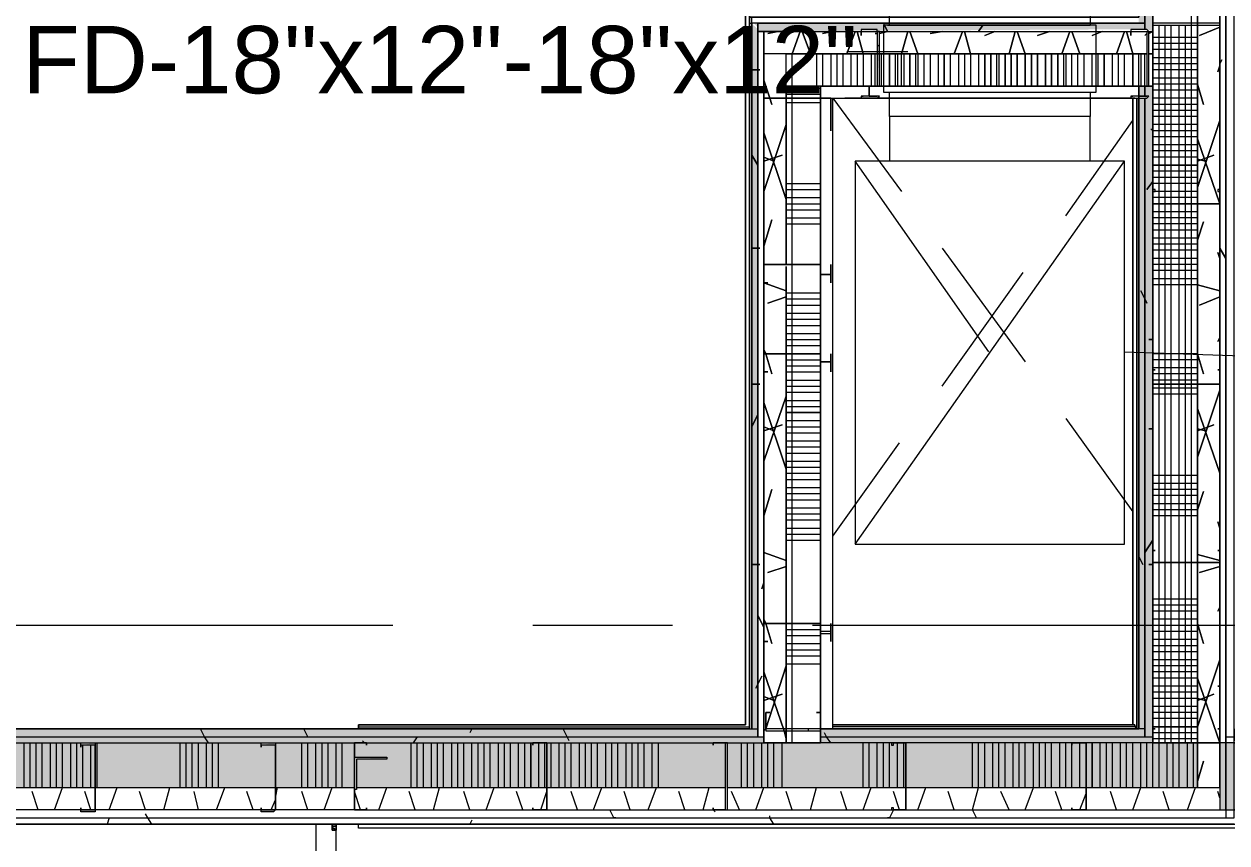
# Model space of a CAD drawing. Header units: metres. Extents: x 98 to 337, y -7 to 53.
# Drawn here: x 112.568 to 115.287, y 25.358 to 27.209 of the extents above; entities that cross this region are included whole.
import ezdxf

# ---------------------------------------------------------------- set-up
doc = ezdxf.new("R2010")
doc.units = ezdxf.units.M
doc.layers.add('HVAC - Ductos', color=5, linetype='Continuous', lineweight=0)
doc.layers.add('PDF_Text', color=7, linetype='Continuous', lineweight=0)
doc.layers.add('PDF_Geometry', color=7, linetype='Continuous', lineweight=0, true_color=0xaaaaaa)
doc.layers.add('PDF_Solid Fills', color=7, linetype='Continuous', lineweight=0, true_color=0xffffff)
doc.styles.add('PDF Helvetica', font='')
doc.styles.get('PDF Helvetica').set_extended_font_data('Helvetica')

msp = doc.modelspace()

# ---------------------------------------------------------------- hatches: boundary and pattern name
at = {"layer": 'PDF_Solid Fills', "lineweight": 0, "transparency": 33554559}
h = msp.add_hatch(color=256, dxfattribs=at)
h.paths.add_polyline_path([(115.1058, 27.1971), (115.1195, 27.1925), (115.1195, 28.1867), (115.1012, 28.1867), (115.1012, 27.1971)])
h.paths.add_polyline_path([(115.1195, 27.0688), (115.1012, 27.0688), (115.1012, 25.5981), (115.1195, 25.5981)])
h = msp.add_hatch(color=256, dxfattribs=at)
h.paths.add_polyline_path([(115.1012, 27.0413), (115.0875, 27.0413), (115.0875, 25.6164), (115.1012, 25.6164)])
h.paths.add_polyline_path([(115.0875, 27.2108), (115.1012, 27.2108), (115.1012, 28.1684), (115.0875, 28.1684)])
h.paths.add_polyline_path([(115.0875, 27.0458), (115.1012, 27.0458), (115.1012, 27.0688), (115.0875, 27.0688)])
h = msp.add_hatch(color=256, dxfattribs=at)
h.paths.add_polyline_path([(114.2261, 27.2017), (114.2261, 27.2108), (114.2169, 27.2108), (114.2215, 27.2063)])
h.paths.add_polyline_path([(114.2169, 27.2063), (114.2124, 27.2063), (114.2124, 25.6164), (114.2261, 25.6164), (114.2261, 27.1971)])
for points in [[(115.1012, 27.1971), (115.1012, 27.2108), (114.2261, 27.2108), (114.2261, 27.1925), (114.2269, 27.1925), (114.7713, 27.1971)], [(115.1012, 27.1971), (115.1012, 27.2108), (114.2261, 27.2108), (114.2261, 27.1925), (114.2273, 27.1925), (115.0371, 27.1971)], [(111.5733, 25.5843), (111.5458, 25.5797), (111.5458, 25.5843), (110.3546, 25.5843), (110.3271, 25.5797), (110.3271, 25.5843), (109.9514, 25.5843), (109.9239, 25.5797), (109.9239, 25.5843), (109.5436, 25.5843), (109.5162, 25.5797), (109.5162, 25.5843), (109.1405, 25.5843), (109.1084, 25.5797), (109.1084, 25.5843), (108.3204, 25.5843), (108.2974, 25.5797), (108.2974, 25.5843), (107.9217, 25.5843), (107.8942, 25.5797), (107.8942, 25.5843), (107.184, 25.5843), (107.184, 25.4835), (112.3156, 25.4835), (112.3156, 25.5477), (112.2514, 25.5523), (112.3247, 25.5523), (112.3247, 25.4835), (113.3144, 25.4835), (113.3144, 25.5523), (113.3831, 25.5523), (113.319, 25.5477), (113.319, 25.4835), (115.2204, 25.4835), (115.2204, 25.5843), (113.1311, 25.5843), (113.1036, 25.5797), (113.1036, 25.5843), (112.7279, 25.5843), (112.6958, 25.5797), (112.6958, 25.5843)], [(116.1367, 25.4377), (116.8056, 25.4331), (116.8056, 25.5843), (115.2707, 25.5843), (115.2707, 25.4331), (116.1322, 25.4377)]]:
    msp.add_hatch(color=256, dxfattribs=at).paths.add_polyline_path(points)
h = msp.add_hatch(color=256, dxfattribs=at)
h.paths.add_polyline_path([(114.4964, 27.1925), (114.4964, 27.1971), (114.4598, 27.1971)])
h.paths.add_polyline_path([(114.4964, 27.0688), (114.501, 27.165), (114.4964, 27.165)])
h = msp.add_hatch(color=256, dxfattribs=at)
h.paths.add_polyline_path([(115.0875, 27.0458), (115.1012, 27.0458), (115.1012, 27.0688), (115.0875, 27.0688)])
h.paths.add_polyline_path([(115.1012, 27.0413), (115.0875, 27.0413), (115.0875, 25.6164), (115.1012, 25.6164)])
h = msp.add_hatch(color=256, dxfattribs=at)
h.paths.add_polyline_path([(114.2261, 25.5981), (114.2261, 25.6164), (107.2482, 25.6164), (107.2482, 25.5981)])
h.paths.add_polyline_path([(114.3682, 25.5981), (115.1012, 25.5981), (115.1012, 25.6164), (114.3682, 25.6164)])
h = msp.add_hatch(color=256, dxfattribs=at)
h.paths.add_polyline_path([(114.2399, 25.5843), (114.2399, 25.5981), (107.2344, 25.5981), (107.2344, 25.5843)])
h.paths.add_polyline_path([(114.3682, 25.5981), (114.3682, 25.5843), (115.1195, 25.5843), (115.1195, 25.5981)])

# ---------------------------------------------------------------- linework, layer by layer
at = {"layer": 'HVAC - Ductos', "lineweight": 0}
for points in [[(114.9775, 28.2188), (114.9775, 27.2063), (114.524, 27.2063), (114.524, 28.2188)], [(114.9913, 27.2063), (114.5102, 27.2063), (114.5102, 27.055), (114.9913, 27.055)]]:
    msp.add_lwpolyline(points, close=True, dxfattribs=at)
for points in [[(114.9775, 27.055), (114.9775, 27), (114.524, 27), (114.524, 27.055)], [(114.9775, 26.8992), (114.9775, 27), (114.524, 27), (114.524, 26.8992)], [(114.7485, 26.4686), (114.446, 26.8992), (114.446, 26.0333), (115.0554, 26.8992), (114.446, 26.8992)], [(114.446, 26.0333), (115.0554, 26.0333), (115.0554, 26.8992)]]:
    msp.add_lwpolyline(points, dxfattribs=at)
at = {"layer": 'PDF_Geometry', "lineweight": 0}
for points in [[(107.0283, 32.7272), (107.0283, 28.2004), (107.0283, 28.1867), (107.042, 28.1867), (107.065, 28.1867), (107.065, 28.1684), (107.065, 25.6164), (107.065, 25.4331), (107.065, 25.4148), (115.2707, 25.4148), (115.2845, 25.4148)], [(107.0099, 30.6471), (107.0099, 28.1684), (107.0466, 28.1684), (107.0466, 25.6164), (107.0466, 25.401), (115.3029, 25.401), (116.8056, 25.401), (117.7174, 25.401), (119.6967, 25.401)], [(114.1574, 25.4835), (114.5606, 25.4835), (114.9684, 25.4835), (115.2204, 25.4835), (115.2204, 25.5843), (115.2204, 25.6164), (115.2204, 25.9921), (115.2204, 26.3953), (115.2204, 26.8031), (115.2204, 27.2063), (115.2204, 28.0172), (115.2204, 27.2063), (115.2204, 26.8031), (115.2204, 26.3953), (115.2204, 25.9921), (115.2204, 25.5843), (115.2204, 25.4835), (115.2707, 25.4835), (115.2707, 25.5843), (115.2707, 25.4331), (115.2845, 25.4331), (115.2845, 28.3516), (115.2707, 28.3516), (115.2707, 25.6164)], [(115.3029, 28.2004), (115.2845, 28.2004), (115.2707, 28.2004), (115.2707, 28.1684), (115.2707, 25.6164), (115.2707, 28.2508), (115.2204, 28.2508), (115.2204, 28.2004), (115.2204, 28.0218), (115.2204, 28.1684), (115.2204, 28.2004), (115.2204, 28.2508), (115.2707, 28.2508), (115.3029, 28.2508)], [(107.2344, 28.2004), (115.1196, 28.2004), (115.2204, 28.2004), (115.1196, 28.2004), (115.1196, 28.1867), (115.1196, 28.1684), (115.1196, 27.1925), (115.1196, 27.1421), (115.1196, 27.0688), (115.1196, 25.6164), (115.1196, 25.5981), (115.1196, 25.5843), (115.1196, 28.2004), (115.2204, 28.2004), (115.2204, 28.0218)], [(115.0738, 28.1592), (107.2757, 28.1592), (115.0738, 28.1592), (115.0738, 27.2383), (114.1987, 27.2383), (114.1987, 25.6255), (114.1987, 27.2383), (114.1987, 25.6255), (114.1987, 27.2383), (115.0738, 27.2383), (115.0738, 28.1592), (115.0783, 28.1592), (115.0829, 28.1638), (115.0829, 28.1684), (115.0875, 28.1684), (107.2666, 28.1684)], [(114.2078, 27.0413), (114.2078, 27.2108), (114.2078, 27.2245), (114.2124, 27.2245), (115.0875, 27.2245), (115.0875, 28.1684), (115.0875, 27.2291), (115.0875, 28.1684), (115.0829, 28.1684), (115.0829, 28.1638), (115.0783, 28.1592), (115.0738, 28.1592), (115.0738, 27.2337), (115.0738, 28.1592), (107.2757, 28.1592), (115.0738, 28.1592), (115.0783, 28.1592), (115.0829, 28.1638), (115.0829, 28.1684), (115.0875, 28.1684), (115.0875, 27.2245), (114.2078, 27.2245), (114.2078, 27.2108), (114.2124, 27.2108)], [(115.0738, 28.1592), (115.0783, 28.1592), (115.0829, 28.1638), (115.0829, 28.1684), (115.0875, 28.1684), (107.3536, 28.1684), (115.0875, 28.1684), (115.0875, 27.2245), (114.2078, 27.2245), (114.2078, 25.6164), (114.2078, 27.2291), (114.2078, 25.6164)], [(115.2066, 25.5843), (115.2066, 25.9921), (115.2066, 26.3953), (115.2066, 26.8031), (115.2066, 27.2063), (115.2066, 28.0172)], [(115.2204, 25.5843), (115.2204, 25.9921), (115.2204, 26.3953), (115.2204, 26.8031), (115.2204, 27.2063), (115.2204, 28.0172)], [(114.2078, 27.2245), (114.2078, 25.6164), (114.2078, 27.2291), (114.2078, 25.6164), (113.3235, 25.6164), (114.2078, 25.6164), (113.3235, 25.6164), (112.311, 25.6164)], [(114.2078, 27.2245), (114.2078, 25.6164), (114.2078, 27.2245)], [(107.262, 25.6164), (114.2124, 25.6164), (114.2124, 27.0413), (114.2124, 27.2108)], [(115.1333, 25.4835), (115.1333, 25.5843), (115.1333, 25.9921), (115.1333, 26.3953), (115.1333, 26.8031), (115.1333, 27.2063)], [(115.147, 25.5843), (115.147, 25.9921), (115.147, 26.3953), (115.147, 26.8031), (115.147, 27.2063)], [(115.1608, 25.5843), (115.1608, 25.9921), (115.1608, 26.3953), (115.1608, 26.8031), (115.1608, 27.2063)], [(115.1791, 25.4835), (115.1791, 25.5843), (115.1791, 25.9921), (115.1791, 26.3953), (115.1791, 26.8031), (115.1791, 27.2063)], [(115.1929, 25.5843), (115.1929, 25.9921), (115.1929, 26.3953), (115.1929, 26.8031), (115.1929, 27.2063)], [(115.1196, 25.4835), (115.1196, 25.5843), (114.3682, 25.5843), (114.2903, 25.5843), (114.2399, 25.5843), (114.2399, 25.5981), (114.2399, 25.6164), (114.2399, 27.0413), (114.2399, 27.1421), (114.2399, 27.1925), (115.0875, 27.1925), (115.1012, 27.1925), (115.1196, 27.1925), (115.1196, 27.1421)], [(114.3911, 27.0413), (114.3682, 27.0413), (114.3682, 25.653), (114.3682, 27.0413), (114.3682, 27.0688), (115.0875, 27.0688), (115.1012, 27.0688), (115.1196, 27.0688), (115.1196, 27.1421), (115.1104, 27.1421), (115.1196, 27.1421), (115.1196, 27.0688), (114.2903, 27.0688), (114.2903, 27.1421), (114.4964, 27.1421), (115.1058, 27.1421), (114.4964, 27.1421), (114.2399, 27.1421), (114.2399, 27.1925), (115.1196, 27.1925), (115.1196, 27.1421), (115.1104, 27.1421)], [(115.2204, 27.1787), (115.1196, 27.1787)], [(114.2903, 26.6656), (114.2903, 27.0413), (114.2903, 27.1421), (114.2399, 27.1421), (114.2399, 25.5843), (114.2903, 25.5843), (114.2903, 25.6118), (114.2903, 25.8546), (114.2903, 26.464), (114.2903, 26.661), (114.2903, 26.464), (114.2903, 25.8546), (114.2903, 25.6118), (114.2903, 25.5843), (114.3682, 25.5843), (114.3682, 25.6164), (114.3956, 25.6164), (114.3682, 25.6164), (114.3956, 25.6164), (114.3956, 27.0413), (114.5514, 26.8305)], [(114.3682, 25.653), (114.3682, 27.0413), (114.3682, 27.0688), (114.2903, 27.0688), (114.2903, 27.0413), (114.2903, 26.6656), (114.2903, 27.0413), (114.2903, 27.0688), (114.2903, 27.1421), (114.4964, 27.1421), (115.0875, 27.1421), (115.1058, 27.1421)], [(114.4964, 27.1604), (114.501, 27.1604)], [(115.2204, 27.165), (115.1196, 27.165)], [(115.2204, 27.1512), (115.1196, 27.1512)], [(115.2204, 27.1329), (115.1196, 27.1329)], [(115.2204, 27.1192), (115.1196, 27.1192)], [(115.2204, 27.1054), (115.1196, 27.1054)], [(115.2204, 27.0871), (115.1196, 27.0871)], [(114.3682, 25.5981), (115.1012, 25.5981), (115.1012, 25.6164), (115.1012, 27.0413), (115.1012, 25.6164), (115.0875, 25.6164), (115.0875, 27.0688), (115.1012, 27.0688), (115.1012, 27.0458), (115.1012, 27.0688), (115.1012, 27.0458)], [(115.0875, 27.0413), (115.0875, 25.6164), (115.0829, 25.6164), (115.0829, 25.6209), (115.0829, 27.0413), (115.0829, 25.6209), (115.0829, 25.6164), (115.0875, 25.6164), (115.0875, 27.0413), (115.0875, 27.0688), (115.0875, 27.0413), (115.0875, 25.6164), (115.0875, 27.0413), (115.0875, 25.6164), (114.3956, 25.6164), (115.0829, 25.6164), (115.0783, 25.6209), (115.0783, 25.6255), (115.0738, 25.6255), (114.3956, 25.6255), (115.0738, 25.6255), (115.0738, 27.0413), (115.0738, 25.6255), (115.0738, 27.0413), (115.0738, 25.6255)], [(115.1012, 27.0413), (115.1012, 25.5981), (115.1196, 25.5981), (115.1196, 27.0688), (115.1012, 27.0688)], [(115.2204, 27.0734), (115.1196, 27.0734)], [(115.2204, 27.0596), (115.1196, 27.0596)], [(114.2582, 27.0413), (114.2627, 27.0413)], [(115.0875, 25.6164), (115.0875, 27.0413), (115.0875, 25.6164)], [(115.2204, 27.0413), (115.1196, 27.0413)], [(115.2204, 27.0276), (115.1196, 27.0276)], [(115.2204, 27.0138), (115.1196, 27.0138)], [(114.9225, 26.7755), (115.0738, 26.9909)], [(115.2204, 27), (115.1196, 27)], [(115.2204, 26.9817), (115.1196, 26.9817)], [(115.2204, 26.968), (115.1196, 26.968)], [(115.2204, 26.9542), (115.1196, 26.9542)], [(115.2204, 26.9359), (115.1196, 26.9359)], [(115.2204, 26.9222), (115.1196, 26.9222)], [(115.2204, 26.9084), (115.1196, 26.9084)], [(115.2204, 26.8763), (115.1196, 26.8763)], [(115.2204, 26.8626), (115.1196, 26.8626)], [(115.2204, 26.8489), (115.1196, 26.8489)], [(115.2204, 26.8305), (115.1196, 26.8305)], [(115.2204, 26.8168), (115.1196, 26.8168)], [(115.2204, 26.8031), (115.1196, 26.8031)], [(115.2204, 26.7847), (115.1196, 26.7847)], [(115.2204, 26.7709), (115.1196, 26.7709)], [(115.2204, 26.7572), (115.1196, 26.7572)], [(115.2204, 26.7435), (115.1196, 26.7435)], [(115.2204, 26.7251), (115.1196, 26.7251)], [(115.2204, 26.7114), (115.1196, 26.7114)], [(114.6431, 26.7022), (114.8309, 26.4456)], [(115.2204, 26.6977), (115.1196, 26.6977)], [(115.2204, 26.6793), (115.1196, 26.6793)], [(107.184, 25.5843), (107.2344, 25.5843), (114.2399, 25.5843), (114.2903, 25.5843), (114.2903, 25.6118), (114.2903, 25.6164), (114.2903, 25.8546), (114.2903, 26.464), (114.2903, 26.661)], [(115.2204, 26.6656), (115.1196, 26.6656)], [(115.2204, 26.6519), (115.1196, 26.6519)], [(114.6431, 26.3907), (114.8263, 26.6473)], [(115.2204, 26.6335), (115.1196, 26.6335)], [(115.2204, 26.6198), (115.1196, 26.6198)], [(115.2204, 26.464), (115.1196, 26.464)], [(115.2204, 26.4502), (115.1196, 26.4502)], [(115.2204, 26.4319), (115.1196, 26.4319)], [(115.2204, 26.4182), (115.1196, 26.4182)], [(115.2204, 26.4044), (115.1196, 26.4044)], [(115.2204, 26.3861), (115.1196, 26.3861)], [(115.2204, 26.3724), (115.1196, 26.3724)], [(114.9225, 26.3174), (115.0738, 26.1067)], [(114.3956, 26.0516), (114.5468, 26.2624)], [(115.2204, 26.1891), (115.1196, 26.1891)], [(115.2204, 26.1707), (115.1196, 26.1707)], [(115.2204, 26.157), (115.1196, 26.157)], [(115.2204, 26.1433), (115.1196, 26.1433)], [(115.2204, 26.1249), (115.1196, 26.1249)], [(115.2204, 26.1112), (115.1196, 26.1112)], [(115.2204, 26.0975), (115.1196, 26.0975)], [(115.2204, 25.9096), (115.1196, 25.9096)], [(115.2204, 25.8958), (115.1196, 25.8958)], [(115.2204, 25.8821), (115.1196, 25.8821)], [(115.2204, 25.8638), (115.1196, 25.8638)], [(113.4014, 25.85), (112.1277, 25.85)], [(114.0337, 25.85), (113.7175, 25.85)], [(115.619, 25.85), (114.3498, 25.85)], [(115.2204, 25.85), (115.1196, 25.85)], [(115.2204, 25.8363), (115.1196, 25.8363)], [(117.6853, 25.8363), (117.6853, 25.6164), (117.6853, 25.5843), (117.6853, 25.5339), (117.6853, 25.4331), (117.6853, 25.5339), (117.5021, 25.5339), (117.1721, 25.5339), (116.8285, 25.5339), (116.8056, 25.5339), (116.8056, 25.5843), (115.3029, 25.5843), (115.2845, 25.5843), (115.2707, 25.5843), (115.2707, 25.4835), (115.2707, 25.4331), (115.2845, 25.4331), (115.3029, 25.4331), (115.3441, 25.4331), (115.3029, 25.4331), (115.3029, 25.5843), (116.8056, 25.5843), (116.8056, 25.4331), (116.8056, 25.5339)], [(115.2204, 25.818), (115.1196, 25.818)], [(115.2204, 25.8042), (115.1196, 25.8042)], [(115.2204, 25.7905), (115.1196, 25.7905)], [(115.2204, 25.7721), (115.1196, 25.7721)], [(115.2204, 25.7584), (115.1196, 25.7584)], [(115.2204, 25.7447), (115.1196, 25.7447)], [(115.2204, 25.7309), (115.1196, 25.7309)], [(115.2204, 25.7126), (115.1196, 25.7126)], [(115.2204, 25.6989), (115.1196, 25.6989)], [(115.2204, 25.6851), (115.1196, 25.6851)], [(115.2204, 25.6668), (115.1196, 25.6668)], [(115.2204, 25.653), (115.1196, 25.653)], [(113.3235, 25.6209), (113.3235, 25.6164), (113.3235, 25.6209), (113.3235, 25.6255), (114.1987, 25.6255), (113.3235, 25.6255), (113.3235, 25.6209), (114.2078, 25.6209)], [(114.3682, 25.6164), (114.3682, 25.5981), (114.3682, 25.5843), (114.2903, 25.5843)], [(114.9867, 25.6164), (114.3956, 25.6164), (115.0875, 25.6164), (115.0829, 25.6164), (115.0829, 25.6209), (114.3956, 25.6209)], [(115.2204, 25.6393), (115.1196, 25.6393)], [(115.2204, 25.6072), (115.1196, 25.6072)], [(115.2204, 25.5935), (115.1196, 25.5935)], [(113.3144, 25.4331), (107.0787, 25.4331), (107.0787, 25.4835), (107.0787, 25.5843), (107.0787, 25.4835)], [(112.5675, 25.4835), (112.5675, 25.5843)], [(112.5813, 25.4835), (112.5813, 25.5843)], [(112.5951, 25.4835), (112.5951, 25.5843)], [(112.6088, 25.4835), (112.6088, 25.5843)], [(112.6271, 25.4835), (112.6271, 25.5843)], [(112.6409, 25.4835), (112.6409, 25.5843)], [(112.6546, 25.4835), (112.6546, 25.5843)], [(112.6729, 25.4835), (112.6729, 25.5843)], [(112.6867, 25.4835), (112.6867, 25.5843)], [(112.7004, 25.4835), (112.7004, 25.5797)], [(112.7188, 25.4835), (112.7188, 25.5797)], [(112.7325, 25.4835), (112.7325, 25.5843)], [(112.9204, 25.4835), (112.9204, 25.5843)], [(112.9341, 25.4835), (112.9341, 25.5843)], [(112.9478, 25.4835), (112.9478, 25.5843)], [(112.9616, 25.4835), (112.9616, 25.5843)], [(112.9799, 25.4835), (112.9799, 25.5843)], [(112.9937, 25.4835), (112.9937, 25.5843)], [(113.0074, 25.4835), (113.0074, 25.5843)], [(113.1953, 25.4835), (113.1953, 25.5843)], [(113.209, 25.4835), (113.209, 25.5843)], [(113.2273, 25.4835), (113.2273, 25.5843)], [(113.2411, 25.4835), (113.2411, 25.5843)], [(113.2548, 25.4835), (113.2548, 25.5843)], [(113.2731, 25.4835), (113.2731, 25.5843)], [(113.2869, 25.4835), (113.2869, 25.5843)], [(113.4426, 25.4835), (113.4426, 25.5843)], [(113.4564, 25.4835), (113.4564, 25.5843)], [(113.4702, 25.4835), (113.4702, 25.5843)], [(113.4885, 25.4835), (113.4885, 25.5843)], [(113.5022, 25.4835), (113.5022, 25.5843)], [(113.516, 25.4835), (113.516, 25.5843)], [(113.5343, 25.4835), (113.5343, 25.5843)], [(113.548, 25.4835), (113.548, 25.5843)], [(113.5618, 25.4835), (113.5618, 25.5843)], [(113.5801, 25.4835), (113.5801, 25.5843)], [(113.5939, 25.4835), (113.5939, 25.5843)], [(113.6076, 25.4835), (113.6076, 25.5843)], [(113.6213, 25.4835), (113.6213, 25.5843)], [(113.6397, 25.4835), (113.6397, 25.5843)], [(113.6534, 25.4835), (113.6534, 25.5843)], [(113.6671, 25.4835), (113.6671, 25.5843)], [(113.6855, 25.4835), (113.6855, 25.5843)], [(113.6993, 25.4835), (113.6993, 25.5843)], [(113.7313, 25.4835), (113.7313, 25.5843)], [(113.7451, 25.4835), (113.7451, 25.5843)], [(113.7588, 25.4835), (113.7588, 25.5843)], [(113.7771, 25.4835), (113.7771, 25.5843)], [(113.7909, 25.4835), (113.7909, 25.5843)], [(113.8046, 25.4835), (113.8046, 25.5843)], [(113.8229, 25.4835), (113.8229, 25.5843)], [(113.8367, 25.4835), (113.8367, 25.5843)], [(113.8504, 25.4835), (113.8504, 25.5843)], [(113.8642, 25.4835), (113.8642, 25.5843)], [(113.8825, 25.4835), (113.8825, 25.5843)], [(113.8962, 25.4835), (113.8962, 25.5843)], [(113.91, 25.4835), (113.91, 25.5843)], [(113.9283, 25.4835), (113.9283, 25.5843)], [(113.942, 25.4835), (113.942, 25.5843)], [(113.9558, 25.4835), (113.9558, 25.5843)], [(113.9696, 25.4835), (113.9696, 25.5843)], [(113.9878, 25.4835), (113.9878, 25.5843)], [(114.0016, 25.4835), (114.0016, 25.5843)], [(114.1895, 25.4835), (114.1895, 25.5843)], [(114.2032, 25.4835), (114.2032, 25.5843)], [(114.2169, 25.4835), (114.2169, 25.5843)], [(114.2353, 25.4835), (114.2353, 25.5843)], [(114.2491, 25.4835), (114.2491, 25.5843)], [(114.2627, 25.4835), (114.2627, 25.5843)], [(114.2811, 25.4835), (114.2811, 25.5843)], [(114.4644, 25.4835), (114.4644, 25.5843)], [(114.4782, 25.4835), (114.4782, 25.5843)], [(114.4964, 25.4835), (114.4964, 25.5843)], [(114.5102, 25.4835), (114.5102, 25.5843)], [(114.524, 25.4835), (114.524, 25.5843)], [(114.5422, 25.4835), (114.5422, 25.5843)], [(114.556, 25.4835), (114.556, 25.5843)], [(114.7118, 25.4835), (114.7118, 25.5843)], [(114.7255, 25.4835), (114.7255, 25.5843)], [(114.7393, 25.4835), (114.7393, 25.5843)], [(114.7576, 25.4835), (114.7576, 25.5843)], [(114.7713, 25.4835), (114.7713, 25.5843)], [(114.7851, 25.4835), (114.7851, 25.5843)], [(114.8034, 25.4835), (114.8034, 25.5843)], [(114.8171, 25.4835), (114.8171, 25.5843)], [(114.8309, 25.4835), (114.8309, 25.5843)], [(114.8493, 25.4835), (114.8493, 25.5843)], [(114.863, 25.4835), (114.863, 25.5843)], [(114.8767, 25.4835), (114.8767, 25.5843)], [(114.8905, 25.4835), (114.8905, 25.5843)], [(114.9088, 25.4835), (114.9088, 25.5843)], [(114.9225, 25.4835), (114.9225, 25.5843)], [(114.9363, 25.4835), (114.9363, 25.5843)], [(114.9546, 25.4835), (114.9546, 25.5843)], [(114.9684, 25.4835), (114.9684, 25.5843)], [(115.0004, 25.4835), (115.0004, 25.5843)], [(115.0142, 25.4835), (115.0142, 25.5843)], [(115.028, 25.4835), (115.028, 25.5843)], [(115.0462, 25.4835), (115.0462, 25.5843)], [(115.06, 25.4835), (115.06, 25.5843)], [(115.0738, 25.4835), (115.0738, 25.5843)], [(115.092, 25.4835), (115.092, 25.5843)], [(115.1058, 25.4835), (115.1058, 25.5843)], [(115.1516, 25.4835), (115.1516, 25.5843)], [(115.1654, 25.4835), (115.1654, 25.5843)], [(115.1974, 25.4835), (115.1974, 25.5843)], [(115.2112, 25.4835), (115.2112, 25.5843)], [(112.3247, 25.4835), (112.7279, 25.4835), (113.1357, 25.4835), (113.3144, 25.4835)], [(113.319, 25.4835), (113.7496, 25.4835), (114.1528, 25.4835)], [(113.3418, 25.4331), (113.7175, 25.4331)], [(113.7496, 25.4331), (114.1253, 25.4331)], [(114.1528, 25.4331), (114.5285, 25.4331)], [(114.5606, 25.4331), (114.9363, 25.4331)], [(114.9638, 25.4331), (115.2707, 25.4331)], [(113.264, 25.401), (113.264, 25.3964), (113.264, 25.3919), (113.264, 25.3873), (113.2686, 25.3873), (113.2731, 25.3873), (113.2731, 25.3919), (113.2731, 25.3964), (113.2731, 25.401), (113.2731, 25.3964), (113.2731, 25.3919), (113.2731, 25.3873), (113.2686, 25.3873), (113.264, 25.3873), (113.264, 25.3919), (113.264, 25.3964), (113.264, 25.401), (113.264, 25.3964), (113.264, 25.3919), (113.264, 25.3873), (113.2686, 25.3873), (113.2731, 25.3873), (113.2731, 25.3919), (113.2731, 25.3964), (113.2731, 25.401), (113.2731, 25.3964), (113.2731, 25.3919), (113.2731, 25.3873), (113.2686, 25.3873), (113.264, 25.3873), (113.264, 25.3919), (113.264, 25.3964), (113.264, 25.401), (113.264, 25.3964), (113.264, 25.3919), (113.264, 25.3873), (113.2686, 25.3873), (113.2731, 25.3873), (113.2731, 25.3919), (113.2731, 25.3964), (113.2731, 25.401), (113.2731, 25.3964), (113.2731, 25.3919), (113.2731, 25.3873), (113.2686, 25.3873), (113.264, 25.3873), (113.264, 25.3919), (113.264, 25.3964), (113.264, 25.401), (113.264, 25.3964), (113.264, 25.3919), (113.264, 25.3873), (113.2686, 25.3873), (113.2731, 25.3873), (113.2731, 25.3919), (113.2731, 25.3964), (113.2731, 25.401), (113.2731, 25.3964), (113.2731, 25.3919), (113.2731, 25.3873), (113.2686, 25.3873), (113.264, 25.3873), (113.264, 25.3919), (113.264, 25.3964), (113.264, 25.401), (112.3614, 25.401)], [(113.2731, 25.062), (113.2731, 25.401), (113.2273, 25.401), (113.2273, 25.062)], [(113.2686, 25.401), (113.264, 25.401), (113.264, 25.3964), (113.264, 25.3919), (113.264, 25.3873), (113.2686, 25.3873), (113.2731, 25.3873), (113.2731, 25.3919), (113.2731, 25.3964), (113.2731, 25.401)], [(113.2686, 25.401), (113.264, 25.401), (113.264, 25.3964), (113.264, 25.3919), (113.264, 25.3873), (113.2686, 25.3873), (113.2731, 25.3873), (113.2731, 25.3919), (113.2731, 25.3964), (113.2731, 25.401)], [(113.2686, 25.401), (113.264, 25.401), (113.264, 25.3964), (113.264, 25.3919), (113.264, 25.3873), (113.2686, 25.3873), (113.2731, 25.3873), (113.2731, 25.3919), (113.2731, 25.3964), (113.2731, 25.401)], [(113.2686, 25.401), (113.264, 25.401), (113.264, 25.3964), (113.264, 25.3919), (113.264, 25.3873), (113.2686, 25.3873), (113.2731, 25.3873), (113.2731, 25.3919), (113.2731, 25.3964), (113.2731, 25.401)], [(117.7174, 25.401), (117.7174, 25.4148), (117.7174, 25.401), (116.8056, 25.401), (116.8056, 25.3919), (117.7265, 25.3919), (117.7265, 25.401), (117.7265, 25.3919), (116.8056, 25.3919), (115.3029, 25.3919), (113.3235, 25.3919), (113.3235, 25.401)], [(113.264, 25.3964), (113.2686, 25.3964), (113.2731, 25.3964), (113.2731, 25.3919), (113.2686, 25.3873)], [(113.264, 25.3964), (113.2686, 25.3964), (113.2731, 25.3964), (113.2731, 25.3919), (113.2686, 25.3873)], [(113.264, 25.3964), (113.2686, 25.3964), (113.2731, 25.3964), (113.2731, 25.3919), (113.2686, 25.3873)], [(113.264, 25.3964), (113.2686, 25.3964), (113.2731, 25.3964), (113.2731, 25.3919), (113.2686, 25.3873)], [(113.264, 25.3964), (113.2686, 25.3964), (113.2731, 25.3964), (113.2731, 25.3919), (113.2686, 25.3873)], [(113.264, 25.3964), (113.2686, 25.3964), (113.2731, 25.3964), (113.2731, 25.3919), (113.2686, 25.3873)], [(113.264, 25.3919), (113.2686, 25.3919), (113.2686, 25.3873), (113.2731, 25.3919), (113.2731, 25.3964), (113.2686, 25.3964)], [(113.264, 25.3964), (113.2686, 25.3964), (113.2731, 25.3964), (113.2731, 25.3919), (113.2686, 25.3873)], [(113.264, 25.3964), (113.2686, 25.3964), (113.2731, 25.3964), (113.2731, 25.3919), (113.2686, 25.3873)], [(113.264, 25.3964), (113.2686, 25.3964), (113.2731, 25.3964), (113.2731, 25.3919), (113.2686, 25.3873)], [(113.2686, 25.3964), (113.264, 25.3964)], [(113.264, 25.3964), (113.2686, 25.3964), (113.2731, 25.3964), (113.2731, 25.3919), (113.2686, 25.3873)], [(113.264, 25.3964), (113.2686, 25.3964), (113.2731, 25.3964), (113.2731, 25.3919), (113.2686, 25.3873)], [(113.264, 25.3964), (113.2686, 25.3964), (113.2731, 25.3964), (113.2731, 25.3919), (113.2686, 25.3873)], [(113.2686, 25.3873), (113.2686, 25.3919), (113.264, 25.3919)], [(113.2686, 25.3873), (113.2686, 25.3919), (113.264, 25.3919)], [(113.2686, 25.3873), (113.2686, 25.3919), (113.264, 25.3919)], [(113.2686, 25.3873), (113.2686, 25.3919), (113.264, 25.3919)], [(113.2686, 25.3873), (113.2686, 25.3919), (113.264, 25.3919)], [(113.2686, 25.3873), (113.2686, 25.3919), (113.264, 25.3919)], [(113.2686, 25.3873), (113.2686, 25.3919), (113.264, 25.3919)], [(113.2686, 25.3873), (113.2686, 25.3919), (113.264, 25.3919)], [(113.2686, 25.3873), (113.2686, 25.3919), (113.264, 25.3919)], [(113.2686, 25.3873), (113.2686, 25.3919), (113.264, 25.3919)], [(113.2686, 25.3873), (113.2686, 25.3919), (113.264, 25.3919)], [(113.2686, 25.3873), (113.2686, 25.3919), (113.264, 25.3919)]]:
    msp.add_lwpolyline(points, dxfattribs=at)
for points in [[(115.2845, 28.37), (115.2845, 25.4148), (115.3029, 25.4148), (115.3029, 28.37)], [(114.2261, 27.2108), (115.0875, 27.2108), (115.1012, 27.2108), (115.1012, 28.1684), (115.1012, 28.1867), (107.2482, 28.1867), (107.2482, 28.1684), (107.2482, 25.6164), (107.2482, 25.5981), (114.2261, 25.5981), (114.2261, 25.6164), (114.2261, 27.0413), (114.2261, 27.1925)], [(115.1196, 27.1925), (115.1196, 28.1867), (115.1012, 28.1867), (115.1012, 27.1971), (115.1012, 27.2108), (114.2261, 27.2108), (114.2261, 27.1925), (115.1012, 27.1925)], [(117.5204, 28.1867), (117.5021, 28.1867), (115.3029, 28.1867), (115.2845, 28.1867), (115.2845, 28.1684), (115.2845, 25.6164), (115.2845, 25.5981), (115.3029, 25.5981), (115.3029, 25.6164), (115.3029, 25.5889), (115.3029, 25.6164), (115.3029, 25.5981), (116.8056, 25.5981), (117.5204, 25.5981), (117.5204, 25.6164)], [(114.2078, 25.6164), (107.2666, 25.6164), (107.2666, 28.1684), (115.0875, 28.1684), (115.0875, 27.2245), (114.2078, 27.2245), (114.2078, 27.0413)], [(114.2078, 25.6164), (114.2124, 25.6164), (114.2124, 27.2245), (114.2078, 27.2245)], [(115.1196, 27.2383), (115.1196, 27.2108), (115.1196, 27.2063), (115.2662, 27.2063), (115.2707, 27.2063), (115.2707, 27.2108), (115.2707, 27.2383), (115.2662, 27.2383), (115.2707, 27.2383), (115.2707, 27.2108), (115.2662, 27.2108), (115.1196, 27.2108), (115.1196, 27.2383), (115.1242, 27.2383)], [(114.2124, 27.2108), (114.2124, 25.6164), (114.2261, 25.6164), (114.2261, 27.2108)], [(114.4598, 27.0688), (114.4782, 27.0688), (114.4782, 27.0458), (114.4964, 27.0458), (114.4598, 27.0458), (114.4644, 27.0458), (114.4598, 27.0458), (114.4598, 27.0413), (114.4964, 27.0413), (114.501, 27.0458), (114.4964, 27.0458), (114.4782, 27.0458), (114.4782, 27.0688), (114.4964, 27.0688), (114.501, 27.0688), (114.501, 27.1925), (114.4964, 27.1925), (114.4964, 27.1971), (114.4598, 27.1971), (114.4598, 27.1925), (114.4598, 27.1833), (114.4598, 27.1925), (114.4964, 27.1925), (114.4964, 27.0688)], [(115.0692, 27.0688), (115.0875, 27.0688), (115.0875, 27.0458), (115.1058, 27.0458), (115.0692, 27.0458), (115.0738, 27.0458), (115.0692, 27.0458), (115.0692, 27.0413), (115.1058, 27.0413), (115.1104, 27.0458), (115.1058, 27.0458), (115.0875, 27.0458), (115.0875, 27.0688), (115.1058, 27.0688), (115.1104, 27.0688), (115.1104, 27.1925), (115.1058, 27.1971), (115.0692, 27.1971), (115.0692, 27.1925), (115.0692, 27.1833), (115.0692, 27.1925), (115.1058, 27.1925), (115.1058, 27.0688)], [(114.2399, 25.5981), (114.2399, 27.1925), (114.2261, 27.1925), (114.2261, 25.5981)], [(114.2399, 27.0413), (114.2673, 27.0413), (114.2399, 27.0413), (114.2399, 27.1925), (114.3178, 27.1925), (114.2399, 27.1925)], [(114.3682, 27.0413), (114.3911, 27.0413), (115.0875, 27.0413), (115.0875, 27.0688), (114.3682, 27.0688)], [(114.2399, 27.0413), (114.2399, 27.0184), (114.2399, 27.0413), (114.3911, 27.0413), (114.3911, 26.968), (114.3911, 27.0413)], [(114.3956, 27.0413), (115.0875, 27.0413), (115.0875, 25.6164), (114.3956, 25.6164)], [(115.0783, 27.0413), (114.4231, 27.0413)], [(115.0829, 25.6164), (115.0829, 27.0413), (115.0829, 25.6164), (115.0783, 25.6209), (115.0783, 25.6255), (115.0738, 25.6255), (115.0783, 25.6255), (115.0783, 25.6209)], [(115.1196, 26.8901), (115.2204, 26.8901)], [(115.1196, 26.8351), (115.1196, 26.8031), (115.2662, 26.8031), (115.2707, 26.8031), (115.2707, 26.8351), (115.2662, 26.8351), (115.2662, 26.8305), (115.2707, 26.8305), (115.2707, 26.8031), (115.2662, 26.8031), (115.1196, 26.8031), (115.1196, 26.8305), (115.1242, 26.8305), (115.1242, 26.8351)], [(114.3682, 26.6243), (114.3682, 26.6427), (114.3911, 26.6427), (114.3911, 26.661), (114.3911, 26.6243), (114.3911, 26.6289), (114.3911, 26.6243), (114.3911, 26.661), (114.3911, 26.6656), (114.3911, 26.661), (114.3911, 26.6427), (114.3682, 26.6427), (114.3682, 26.661), (114.3682, 26.6656), (114.2399, 26.6656), (114.2399, 26.661), (114.2399, 26.6243), (114.2491, 26.6243), (114.2399, 26.6243), (114.2399, 26.661), (114.2399, 26.6656), (114.3682, 26.6656), (114.3682, 26.661)], [(114.3682, 26.4228), (114.3682, 26.4456), (114.3911, 26.4456), (114.3911, 26.464), (114.3911, 26.4228), (114.3911, 26.4273), (114.3911, 26.4228), (114.3911, 26.464), (114.3911, 26.4456), (114.3682, 26.4456), (114.3682, 26.464), (114.2399, 26.464), (114.2399, 26.4228), (114.2491, 26.4228), (114.2399, 26.4228), (114.2399, 26.464), (114.3682, 26.464)], [(115.1196, 26.4273), (115.1196, 26.3998), (115.1196, 26.3953), (115.2662, 26.3953), (115.2707, 26.3953), (115.2707, 26.3998), (115.2707, 26.4273), (115.2662, 26.4273), (115.2707, 26.4273), (115.2707, 26.3998), (115.2707, 26.3953), (115.2662, 26.3953), (115.1196, 26.3953), (115.1196, 26.3998), (115.1196, 26.4273), (115.1242, 26.4273)], [(115.1196, 26.0196), (115.1196, 25.9921), (115.2662, 25.9921), (115.2707, 25.9921), (115.2707, 26.0196), (115.2662, 26.0196), (115.2707, 26.0196), (115.2707, 25.9921), (115.2662, 25.9921), (115.1196, 25.9921), (115.1196, 26.0196), (115.1242, 26.0196)], [(114.3682, 25.8134), (114.3682, 25.8318), (114.3911, 25.8318), (114.3911, 25.8363), (114.3911, 25.8546), (114.3911, 25.8134), (114.3911, 25.818), (114.3911, 25.8134), (114.3911, 25.8546), (114.3911, 25.8363), (114.3682, 25.8363), (114.3682, 25.8546), (114.2399, 25.8546), (114.2399, 25.8134), (114.2491, 25.8134), (114.2399, 25.8134), (114.2399, 25.8546), (114.3682, 25.8546)], [(114.2445, 25.653), (114.2536, 25.653), (114.2445, 25.653), (114.2445, 25.6164), (114.2445, 25.6118), (114.3682, 25.6118), (114.3682, 25.6164), (114.3682, 25.653), (114.359, 25.653), (114.3682, 25.653), (114.3682, 25.6164), (114.2445, 25.6164)], [(115.1196, 25.6209), (115.2204, 25.6209)], [(115.1196, 25.6164), (115.1196, 25.5843), (115.2662, 25.5843), (115.2707, 25.5843), (115.2707, 25.6164), (115.2662, 25.6164), (115.2707, 25.6164), (115.2707, 25.5843), (115.2662, 25.5843), (115.1196, 25.5843), (115.1196, 25.6164), (115.1242, 25.6164)], [(112.7279, 25.5843), (112.7279, 25.5797), (112.7279, 25.4331), (112.7279, 25.4285), (112.6958, 25.4285), (112.6958, 25.4377), (112.6958, 25.4331), (112.7279, 25.4331), (112.7279, 25.5797), (112.6958, 25.5797), (112.6958, 25.5751), (112.6958, 25.5843)], [(113.1311, 25.5843), (113.1357, 25.5843), (113.1357, 25.5797), (113.1357, 25.4331), (113.1311, 25.4285), (113.1036, 25.4285), (113.1036, 25.4377), (113.1036, 25.4331), (113.1311, 25.4331), (113.1357, 25.4331), (113.1357, 25.5797), (113.1311, 25.5797), (113.1036, 25.5797), (113.1036, 25.5751), (113.1036, 25.5843)], [(113.3144, 25.4331), (113.3144, 25.5797), (113.3144, 25.5843), (113.3418, 25.5843), (113.3418, 25.5797), (113.3418, 25.5843), (113.3144, 25.5843), (113.3144, 25.5797), (113.3144, 25.4331), (113.3418, 25.4331)], [(113.7129, 25.5843), (113.7129, 25.4835)], [(113.7175, 25.4331), (113.7496, 25.4331), (113.7496, 25.5797), (113.7496, 25.5843), (113.7175, 25.5843), (113.7175, 25.5797), (113.7175, 25.5843), (113.7496, 25.5843), (113.7496, 25.5797), (113.7496, 25.4331), (113.7175, 25.4331), (113.7175, 25.4377)], [(114.1253, 25.4331), (114.1528, 25.4331), (114.1574, 25.4331), (114.1574, 25.5797), (114.1574, 25.5843), (114.1528, 25.5843), (114.1253, 25.5843), (114.1253, 25.5797), (114.1253, 25.5843), (114.1528, 25.5843), (114.1528, 25.5797), (114.1528, 25.4331), (114.1253, 25.4331), (114.1253, 25.4377)], [(114.5285, 25.4331), (114.5606, 25.4331), (114.5606, 25.5797), (114.5606, 25.5843), (114.5285, 25.5843), (114.5285, 25.5797), (114.5331, 25.5797), (114.5331, 25.5843), (114.5606, 25.5843), (114.5606, 25.5797), (114.5606, 25.4331), (114.5331, 25.4331), (114.5331, 25.4377), (114.5285, 25.4377)], [(114.9363, 25.4331), (114.9638, 25.4331), (114.9684, 25.4331), (114.9684, 25.5797), (114.9684, 25.5843), (114.9638, 25.5843), (114.9363, 25.5843), (114.9363, 25.5797), (114.9363, 25.5843), (114.9638, 25.5843), (114.9684, 25.5843), (114.9684, 25.5797), (114.9684, 25.4331), (114.9638, 25.4331), (114.9363, 25.4331), (114.9363, 25.4377)], [(114.9821, 25.5843), (114.9821, 25.4835)], [(113.3877, 25.5523), (113.3877, 25.5477), (113.3831, 25.5477), (113.319, 25.5477), (113.319, 25.4835), (113.319, 25.4789), (113.3144, 25.4789), (113.3144, 25.5523)], [(113.3418, 25.4377), (113.3418, 25.4331)], [(115.3029, 25.401), (115.2845, 25.401), (115.2707, 25.401), (107.0466, 25.401), (112.311, 25.401), (113.3235, 25.401)], [(113.2731, 25.401), (113.2731, 25.3964), (113.2731, 25.3919), (113.2731, 25.3873), (113.2686, 25.3873), (113.264, 25.3873), (113.264, 25.3919), (113.264, 25.3964), (113.264, 25.401), (113.2686, 25.401), (113.264, 25.401), (113.264, 25.3964), (113.264, 25.3919), (113.264, 25.3873), (113.2686, 25.3873), (113.2731, 25.3873), (113.2731, 25.3919), (113.2731, 25.3964)], [(113.2731, 25.401), (113.2731, 25.3964), (113.2731, 25.3919), (113.2731, 25.3873), (113.2686, 25.3873), (113.264, 25.3873), (113.264, 25.3919), (113.264, 25.3964), (113.264, 25.401), (113.2686, 25.401), (113.264, 25.401), (113.264, 25.3964), (113.264, 25.3919), (113.264, 25.3873), (113.2686, 25.3873), (113.2731, 25.3873), (113.2731, 25.3919), (113.2731, 25.3964)], [(113.2686, 25.3964), (113.264, 25.3964), (113.264, 25.3919), (113.2686, 25.3919), (113.2686, 25.3873), (113.2731, 25.3919), (113.2731, 25.3964)], [(113.2686, 25.3873), (113.2731, 25.3919), (113.2731, 25.3964), (113.2686, 25.3964), (113.264, 25.3964), (113.2686, 25.3964), (113.2731, 25.3964), (113.2731, 25.3919), (113.2686, 25.3873), (113.2686, 25.3919), (113.264, 25.3919), (113.2686, 25.3919)], [(113.264, 25.3919), (113.2686, 25.3919), (113.2686, 25.3873), (113.2731, 25.3919), (113.2731, 25.3964), (113.2686, 25.3964), (113.264, 25.3964), (113.2686, 25.3964), (113.2731, 25.3964), (113.2731, 25.3919), (113.2686, 25.3873), (113.2686, 25.3919), (113.264, 25.3919), (113.2686, 25.3919), (113.2686, 25.3873), (113.2731, 25.3919), (113.2731, 25.3964), (113.2686, 25.3964), (113.264, 25.3964), (113.2686, 25.3964), (113.2731, 25.3964), (113.2731, 25.3919), (113.2686, 25.3873), (113.2686, 25.3919)]]:
    msp.add_lwpolyline(points, close=True, dxfattribs=at)
at = {"layer": 'PDF_Geometry', "color": 254, "lineweight": 0, "true_color": 0xeaeaea}
for points in [[(114.5102, 27.2108), (114.5194, 27.1925)], [(114.7255, 27.1925), (114.7347, 27.2063)], [(114.524, 27.1421), (114.524, 27.0688)], [(114.5698, 27.1421), (114.5698, 27.0688)], [(114.6476, 27.0688), (114.6476, 27.1421)], [(114.7393, 27.1421), (114.7393, 27.0688)], [(114.7531, 27.1421), (114.7531, 27.0688)], [(114.7851, 27.1421), (114.7851, 27.0688)], [(114.7989, 27.1421), (114.7989, 27.0688)], [(114.8126, 27.1421), (114.8126, 27.0688)], [(114.8309, 27.1421), (114.8309, 27.0688)], [(114.8447, 27.1421), (114.8447, 27.0688)], [(114.8584, 27.1421), (114.8584, 27.0688)], [(114.8767, 27.1421), (114.8767, 27.0688)], [(114.8905, 27.1421), (114.8905, 27.0688)], [(114.9042, 27.1421), (114.9042, 27.0688)], [(115.0096, 27.1421), (115.0096, 27.0688)], [(115.0738, 27.1421), (115.0738, 27.0688)], [(115.2707, 27.1192), (115.2753, 27.1283)], [(115.115, 26.9726), (115.1196, 26.968)], [(114.2124, 26.913), (114.2261, 26.8901)], [(115.1058, 26.8351), (115.1196, 26.8534)], [(114.2261, 26.7022), (114.2124, 26.7022), (114.2261, 26.7022), (114.2307, 26.7022)], [(115.2707, 26.7022), (115.2845, 26.6793)], [(115.1012, 26.5877), (115.1058, 26.5785), (115.1012, 26.5877), (115.092, 26.606)], [(115.1196, 26.496), (115.1104, 26.496)], [(114.2261, 26.3953), (114.2124, 26.3953), (114.2261, 26.3953), (114.2307, 26.3953)], [(114.2124, 26.2991), (114.2261, 26.3265)], [(114.3682, 26.3311), (114.2903, 26.3311)], [(115.2707, 26.3036), (115.2707, 26.3082)], [(115.1196, 26.2945), (115.1104, 26.2945)], [(115.1012, 26.015), (115.1196, 26.0425)], [(115.0875, 26.0058), (115.0966, 25.9875)], [(114.2261, 25.9875), (114.2124, 25.9875), (114.2261, 25.9875), (114.2307, 25.9875)], [(115.1196, 25.9875), (115.1104, 25.9875)], [(114.2353, 25.9325), (114.2399, 25.9462)], [(114.2261, 25.873), (114.2399, 25.8454)], [(114.2215, 25.708), (114.2261, 25.7172), (114.2353, 25.7355), (114.2261, 25.7172)]]:
    msp.add_lwpolyline(points, close=True, dxfattribs=at)
at = {"layer": 'PDF_Geometry', "color": 7, "lineweight": 0}
for points in [[(114.5194, 27.2063), (114.524, 27.2063)], [(114.5652, 27.1466), (114.4277, 27.1466)], [(115.0554, 26.4686), (115.3211, 26.4594)]]:
    msp.add_lwpolyline(points, dxfattribs=at)
msp.add_lwpolyline([(114.5194, 27.2063), (114.524, 27.2063), (114.9775, 27.2063)], close=True, dxfattribs=at)
at = {"layer": 'PDF_Geometry', "color": 254, "lineweight": 0, "true_color": 0xdddddd}
for points in [[(115.2707, 27.2017), (115.2249, 27.1833)], [(114.2719, 27.1925), (114.2491, 27.1879)], [(114.3223, 27.1925), (114.304, 27.1421)], [(114.3269, 27.1925), (114.3453, 27.1421)], [(114.3956, 27.1925), (114.3727, 27.1879)], [(114.446, 27.1925), (114.4277, 27.1421)], [(114.4506, 27.1925), (114.4644, 27.1421)], [(114.4964, 27.1879), (114.4918, 27.1879)], [(114.5194, 27.1925), (114.501, 27.1879)], [(114.5652, 27.1925), (114.5514, 27.1421)], [(114.5698, 27.1925), (114.5881, 27.1421)], [(114.6431, 27.1925), (114.6156, 27.1879)], [(114.6889, 27.1925), (114.6705, 27.1421)], [(114.6935, 27.1925), (114.7072, 27.1421)], [(114.7622, 27.1925), (114.7393, 27.1833)], [(114.808, 27.1925), (114.7943, 27.1421)], [(114.8126, 27.1925), (114.8309, 27.1421)], [(114.8859, 27.1925), (114.8584, 27.1833)], [(114.9317, 27.1925), (114.9134, 27.1421)], [(114.9363, 27.1925), (114.9546, 27.1421)], [(115.005, 27.1925), (114.9821, 27.1833)], [(115.0554, 27.1925), (115.0371, 27.1421)], [(115.06, 27.1925), (115.0738, 27.1421)], [(115.1058, 27.1879), (115.1012, 27.1833)], [(115.1196, 27.1925), (115.1104, 27.1879)], [(115.2707, 27.1146), (115.2662, 27.1008)], [(114.2399, 27.0825), (114.2536, 27.0413), (114.2582, 27.0276), (114.2536, 27.0413)], [(115.2204, 27.0734), (115.2341, 27.0276)], [(114.2903, 26.9817), (114.2399, 26.8305)], [(115.2707, 26.9909), (115.2204, 26.8397)], [(114.2399, 26.9634), (114.2903, 26.8122)], [(115.2204, 26.9496), (115.2707, 26.8031)], [(114.2811, 26.913), (114.2399, 26.8992)], [(114.2399, 26.9084), (114.2627, 26.8992)], [(115.257, 26.913), (115.2204, 26.8992)], [(115.2204, 26.9038), (115.2387, 26.8992)], [(114.2582, 26.7664), (114.2399, 26.7068)], [(115.2341, 26.7618), (115.2204, 26.7205)], [(115.2662, 26.6931), (115.2707, 26.6793)], [(114.2399, 26.6243), (114.2903, 26.606)], [(115.2204, 26.6198), (115.2707, 26.606)], [(114.2903, 26.5923), (114.2491, 26.5785)], [(115.2707, 26.5923), (115.2249, 26.574)], [(115.2707, 26.5006), (115.2662, 26.4915)], [(114.2399, 26.4732), (114.2445, 26.464), (114.2582, 26.4182), (114.2445, 26.464)], [(115.2204, 26.464), (115.2341, 26.4182)], [(115.2707, 26.3816), (115.2204, 26.2303)], [(114.2903, 26.3678), (114.2399, 26.2211)], [(114.2399, 26.354), (114.2903, 26.2029)], [(115.2204, 26.3403), (115.2707, 26.1937)], [(114.2811, 26.3036), (114.2399, 26.2899)], [(114.2399, 26.2991), (114.2627, 26.2899)], [(115.257, 26.3036), (115.2204, 26.2899)], [(115.2204, 26.2945), (115.2387, 26.2899)], [(114.2582, 26.157), (114.2399, 26.0975)], [(115.2341, 26.1524), (115.2204, 26.1112)], [(114.2903, 26.0837), (114.2903, 26.0791)], [(115.2662, 26.0837), (115.2707, 26.07)], [(114.2399, 26.015), (114.2903, 25.9966)], [(115.2204, 26.0104), (115.2707, 25.9966)], [(114.2903, 25.9829), (114.2491, 25.9692)], [(115.2707, 25.9829), (115.2249, 25.9692)], [(115.2707, 25.8913), (115.2662, 25.8821)], [(114.2399, 25.8638), (114.2445, 25.8546), (114.2582, 25.8088), (114.2445, 25.8546)], [(115.2204, 25.8546), (115.2341, 25.8088)], [(114.2903, 25.7584), (114.2445, 25.6164), (114.2399, 25.6118), (114.2445, 25.6164)], [(115.2707, 25.7721), (115.2204, 25.6209)], [(114.2399, 25.7447), (114.2857, 25.6118), (114.2903, 25.5935), (114.2857, 25.6118)], [(115.2204, 25.7309), (115.2707, 25.5843)], [(115.2662, 25.7126), (115.2707, 25.7126)], [(114.2811, 25.6943), (114.2399, 25.6805)], [(114.2399, 25.6897), (114.2627, 25.6805)], [(115.257, 25.6943), (115.2204, 25.6805)], [(115.2204, 25.6851), (115.2387, 25.6805)], [(115.2341, 25.5431), (115.2204, 25.4972)]]:
    msp.add_lwpolyline(points, close=True, dxfattribs=at)
at = {"layer": 'PDF_Geometry', "color": 254, "lineweight": 0, "true_color": 0xeaeaea}
for points in [[(114.304, 25.5843), (114.304, 27.0688), (114.304, 27.1421)], [(114.359, 27.1421), (114.359, 27.0688)], [(114.3727, 27.1421), (114.3727, 27.0688)], [(114.3911, 27.1421), (114.3911, 27.0688)], [(114.4048, 27.1421), (114.4048, 27.0688)], [(114.4186, 27.1421), (114.4186, 27.0688)], [(114.4369, 27.1421), (114.4369, 27.0688)], [(114.4506, 27.1421), (114.4506, 27.0688)], [(114.4644, 27.1421), (114.4644, 27.0688)], [(114.4827, 27.1421), (114.4827, 27.0688)], [(114.4918, 27.0688), (114.4918, 27.1421)], [(114.4964, 27.1421), (114.4964, 27.0688)], [(114.5056, 27.0688), (114.5056, 27.1421)], [(114.5102, 27.1421), (114.5102, 27.0688)], [(114.5377, 27.0688), (114.5377, 27.1421)], [(114.5422, 27.1421), (114.5422, 27.0688)], [(114.5514, 27.0688), (114.5514, 27.1421)], [(114.556, 27.1421), (114.556, 27.0688)], [(114.5835, 27.0688), (114.5835, 27.1421)], [(114.5881, 27.1421), (114.5881, 27.0688)], [(114.6018, 27.1421), (114.6018, 27.0688)], [(114.6156, 27.1421), (114.6156, 27.0688)], [(114.6339, 27.1421), (114.6339, 27.0688)], [(114.6614, 27.1421), (114.6614, 27.0688)], [(114.6797, 27.1421), (114.6797, 27.0688)], [(114.6935, 27.1421), (114.6935, 27.0688)], [(114.7072, 27.1421), (114.7072, 27.0688)], [(114.7255, 27.1421), (114.7255, 27.0688)], [(114.7667, 27.0688), (114.7667, 27.1421)], [(114.7713, 27.1421), (114.7713, 27.0688)], [(114.918, 27.0688), (114.918, 27.1421)], [(114.9225, 27.1421), (114.9225, 27.0688)], [(114.9363, 27.0688), (114.9363, 27.1421)], [(114.95, 27.0688), (114.95, 27.1421)], [(114.9638, 27.0688), (114.9638, 27.1421)], [(114.9821, 27.0688), (114.9821, 27.1421)], [(114.9958, 27.0688), (114.9958, 27.1421)], [(115.028, 27.0688), (115.028, 27.1421)], [(115.0416, 27.0688), (115.0416, 27.1421)], [(115.0554, 27.0688), (115.0554, 27.1421)], [(115.0875, 27.0688), (115.0875, 27.1421)], [(115.092, 27.1421), (115.092, 27.0688)], [(115.1012, 27.0688), (115.1012, 27.1421)], [(115.1058, 27.1421), (115.1058, 27.0688)], [(114.2124, 27.1146), (114.2078, 27.1192)], [(114.2078, 27.1054), (114.2261, 27.1054), (114.2307, 27.1054), (114.2261, 27.1054), (114.2124, 27.1054)], [(114.2903, 27.0642), (114.3682, 27.0642)], [(114.2903, 27.0504), (114.3682, 27.0504)], [(114.2903, 27.0321), (114.3682, 27.0321)], [(114.2903, 26.8489), (114.3682, 26.8489)], [(114.2903, 26.8351), (114.3682, 26.8351)], [(114.2903, 26.8168), (114.3682, 26.8168)], [(114.2903, 26.8031), (114.3682, 26.8031)], [(114.2903, 26.7893), (114.3682, 26.7893)], [(114.2903, 26.7709), (114.3682, 26.7709)], [(114.2903, 26.7572), (114.3682, 26.7572)], [(114.2903, 26.6014), (114.3682, 26.6014)], [(114.2903, 26.5877), (114.3682, 26.5877)], [(114.2903, 26.574), (114.3682, 26.574)], [(114.2903, 26.5556), (114.3682, 26.5556)], [(114.2903, 26.5419), (114.3682, 26.5419)], [(114.2903, 26.5281), (114.3682, 26.5281)], [(114.2903, 26.5098), (114.3682, 26.5098)], [(114.2903, 26.496), (114.3682, 26.496)], [(114.2903, 26.4823), (114.3682, 26.4823)], [(114.2903, 26.464), (114.3682, 26.464)], [(114.2903, 26.4502), (114.3682, 26.4502)], [(114.2903, 26.4365), (114.3682, 26.4365)], [(114.2903, 26.4228), (114.3682, 26.4228)], [(114.2903, 26.4044), (114.3682, 26.4044)], [(114.2903, 26.3907), (114.3682, 26.3907)], [(114.2903, 26.377), (114.3682, 26.377)], [(114.2903, 26.3586), (114.3682, 26.3586)], [(114.2903, 26.3449), (114.3682, 26.3449)], [(114.2903, 26.3128), (114.3682, 26.3128)], [(114.2903, 26.2991), (114.3682, 26.2991)], [(114.2903, 26.2853), (114.3682, 26.2853)], [(114.2903, 26.267), (114.3682, 26.267)], [(114.2903, 26.2532), (114.3682, 26.2532)], [(114.2903, 26.2395), (114.3682, 26.2395)], [(114.2903, 26.2211), (114.3682, 26.2211)], [(114.2903, 26.2074), (114.3682, 26.2074)], [(114.2903, 26.1937), (114.3682, 26.1937)], [(114.2903, 26.1799), (114.3682, 26.1799)], [(114.2903, 26.1616), (114.3682, 26.1616)], [(114.2903, 26.1479), (114.3682, 26.1479)], [(114.2903, 26.1341), (114.3682, 26.1341)], [(114.2903, 26.1158), (114.3682, 26.1158)], [(114.2903, 26.1021), (114.3682, 26.1021)], [(114.2903, 26.0883), (114.3682, 26.0883)], [(114.2903, 26.07), (114.3682, 26.07)], [(114.2903, 26.0562), (114.3682, 26.0562)], [(114.2903, 26.0425), (114.3682, 26.0425)], [(114.2903, 25.8546), (114.3682, 25.8546)], [(114.2903, 25.8409), (114.3682, 25.8409)], [(114.2903, 25.8272), (114.3682, 25.8272)], [(114.2903, 25.8088), (114.3682, 25.8088)], [(114.2903, 25.7951), (114.3682, 25.7951)], [(114.2903, 25.7813), (114.3682, 25.7813)], [(114.2903, 25.763), (114.3682, 25.763)], [(112.9845, 25.5843), (112.9753, 25.5981), (112.9662, 25.6164)], [(113.209, 25.5981), (113.1998, 25.6164)], [(113.5801, 25.6164), (113.5755, 25.6072)], [(113.8, 25.5889), (113.7955, 25.5981), (113.7863, 25.6164)], [(114.9913, 25.6164), (114.9867, 25.6164)], [(113.3373, 25.5843), (113.3327, 25.5889)], [(113.4564, 25.5981), (113.4472, 25.5843)], [(114.3911, 25.5843), (114.3819, 25.5981), (114.3773, 25.6072)], [(113.9054, 25.4148), (113.9008, 25.4148), (113.8916, 25.4331)], [(114.1299, 25.4285), (114.1253, 25.4331)], [(114.5331, 25.4331), (114.524, 25.4148), (114.5194, 25.4148)], [(114.7209, 25.4148), (114.7118, 25.4331)], [(112.76, 25.4148), (112.7554, 25.401)], [(112.8562, 25.401), (112.847, 25.4148), (112.8424, 25.424)], [(113.5801, 25.4102), (113.5755, 25.401)], [(114.2627, 25.401), (114.2536, 25.4148), (114.2536, 25.4194)], [(115.2204, 25.401), (115.2158, 25.401)]]:
    msp.add_lwpolyline(points, dxfattribs=at)
at = {"layer": 'PDF_Geometry', "color": 254, "lineweight": 0, "true_color": 0xd2d2d2}
for points in [[(115.1196, 26.3953), (115.1242, 26.3953)], [(114.3407, 25.6118), (114.3407, 25.6164)], [(113.7496, 25.5247), (113.7496, 25.5293)]]:
    msp.add_lwpolyline(points, dxfattribs=at)
at = {"layer": 'PDF_Geometry', "color": 254, "lineweight": 0, "true_color": 0xdddddd}
for points in [[(112.6363, 25.4331), (112.6546, 25.4835)], [(112.76, 25.4331), (112.7783, 25.4835)], [(112.8837, 25.4331), (112.8974, 25.4835)], [(113.0028, 25.4331), (113.0211, 25.4835)], [(113.1357, 25.4606), (113.1403, 25.4835)], [(113.2456, 25.4331), (113.264, 25.4835)], [(113.3694, 25.4331), (113.3877, 25.4835)], [(113.4931, 25.4331), (113.5068, 25.4835)], [(113.6122, 25.4331), (113.6305, 25.4835)], [(113.7496, 25.4789), (113.7496, 25.4835)], [(113.855, 25.4331), (113.8733, 25.4835)], [(113.9787, 25.4331), (113.997, 25.4835)], [(114.1024, 25.4331), (114.1162, 25.4835)], [(114.2215, 25.4331), (114.2399, 25.4835)], [(114.3453, 25.4331), (114.359, 25.4835)], [(114.4644, 25.4331), (114.4827, 25.4835)], [(114.5881, 25.4331), (114.6064, 25.4835)], [(114.7118, 25.4331), (114.7255, 25.4835)], [(114.8309, 25.4331), (114.8493, 25.4835)], [(114.9684, 25.4743), (114.9684, 25.4835)], [(115.0738, 25.4331), (115.092, 25.4835)], [(115.1974, 25.4331), (115.2158, 25.4835)], [(112.5996, 25.4331), (112.5859, 25.4743)], [(112.7188, 25.4331), (112.705, 25.4743)], [(112.8424, 25.4331), (112.8287, 25.4743)], [(112.9616, 25.4331), (112.9524, 25.4743)], [(113.0853, 25.4331), (113.0715, 25.4743)], [(113.1265, 25.4331), (113.1357, 25.456)], [(113.209, 25.4331), (113.1953, 25.4743)], [(113.3281, 25.4331), (113.3144, 25.4743)], [(113.4518, 25.4331), (113.438, 25.4743)], [(113.5755, 25.4331), (113.5618, 25.4743)], [(113.6947, 25.4331), (113.6809, 25.4743)], [(113.7359, 25.4331), (113.7496, 25.4743)], [(113.8184, 25.4331), (113.8046, 25.4743)], [(113.9375, 25.4331), (113.9238, 25.4743)], [(114.0612, 25.4331), (114.0474, 25.4743)], [(114.1849, 25.4331), (114.1666, 25.4743)], [(114.304, 25.4331), (114.2903, 25.4743)], [(114.4277, 25.4331), (114.414, 25.4743)], [(114.5468, 25.4331), (114.5331, 25.4743)], [(114.6705, 25.4331), (114.6568, 25.4743)], [(114.7943, 25.4331), (114.7759, 25.4743)], [(114.9134, 25.4331), (114.8996, 25.4743)], [(114.9546, 25.4331), (114.9684, 25.4698)], [(115.0371, 25.4331), (115.0234, 25.4743)], [(115.1562, 25.4331), (115.1425, 25.4743)], [(115.2707, 25.4606), (115.2662, 25.4743)]]:
    msp.add_lwpolyline(points, dxfattribs=at)

# ---------------------------------------------------------------- texts
at = {"layer": 'PDF_Text', "lineweight": 0, "insert": (112.5635, 27.1276), "char_height": 0.152415, "attachment_point": 4, "style": 'PDF Helvetica'}
msp.add_mtext('FD-18"x12"-18"x12"', dxfattribs=at)

doc.saveas('drawing.dxf')
